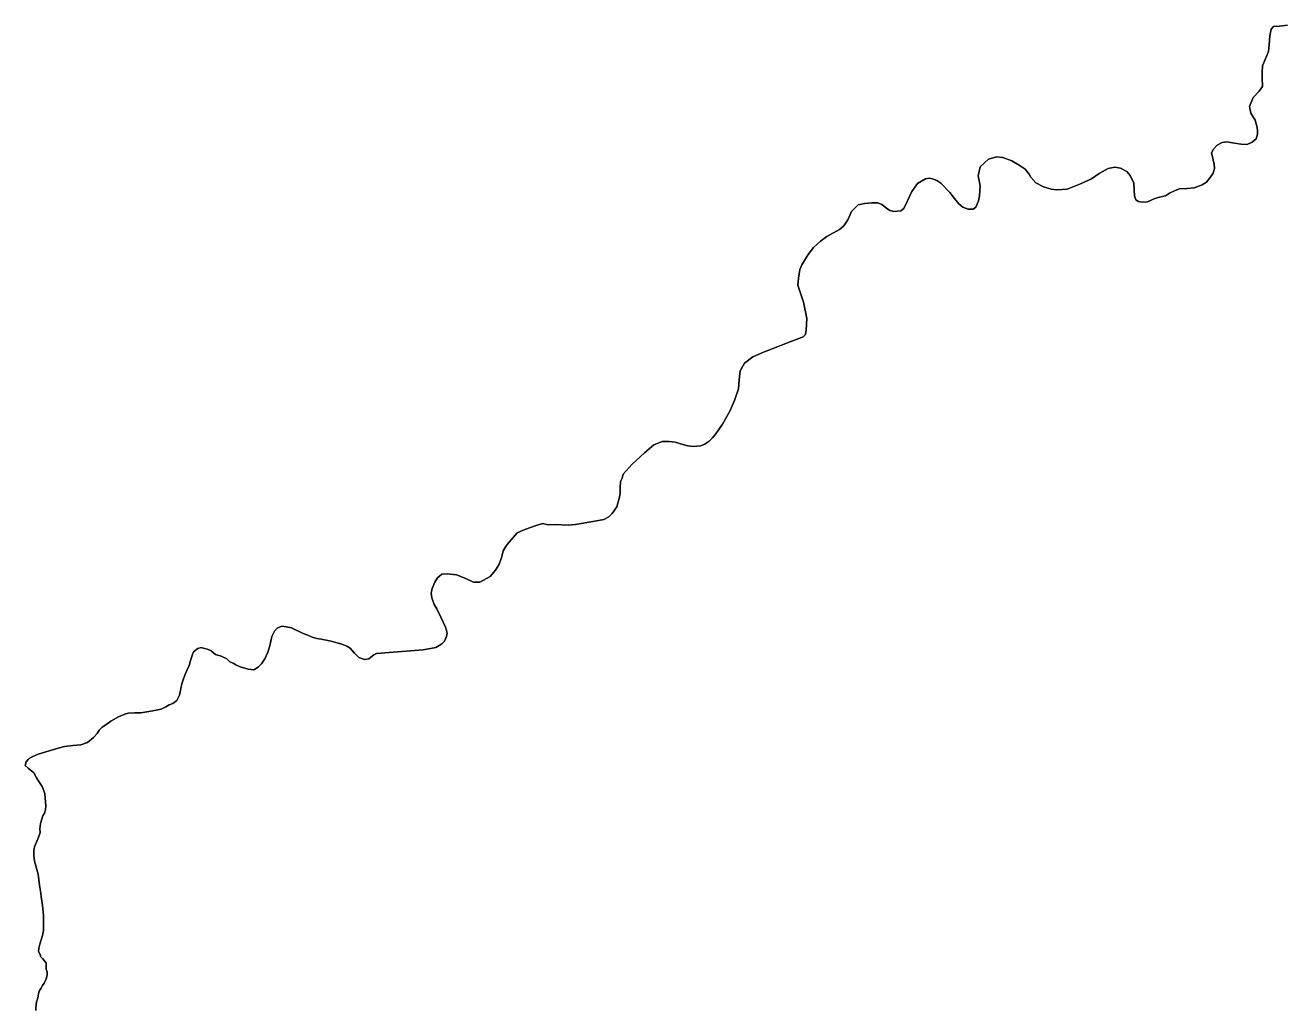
# Model space of a CAD drawing. Header units: inches. Extents: x 141448 to 685535, y 3466439 to 4099221.
# Drawn here: x 439361 to 447532, y 3803582 to 3809977 of the extents above; entities that cross this region are included whole.
import ezdxf

# ---------------------------------------------------------------- set-up
doc = ezdxf.new("R2010")
doc.units = ezdxf.units.IN
doc.header["$MEASUREMENT"] = 0
doc.layers.add('az_county', color=7, linetype='Continuous')

msp = doc.modelspace()

# ---------------------------------------------------------------- linework, layer by layer
at = {"layer": 'az_county'}
for points in [[(447557.0625, 3809977.25), (447504.5625, 3809970.5), (447466.375, 3809969.5), (447449.5625, 3809950.75), (447440.875, 3809907.25), (447436.875, 3809849.75), (447432.375, 3809805.25), (447410.78125, 3809755.25), (447394.0625, 3809712.25), (447391.46875, 3809670.75), (447392.5625, 3809633.5), (447394.65625, 3809578.5), (447373.15625, 3809548), (447332.78125, 3809507.25), (447309.875, 3809448), (447317.5625, 3809405.25), (447345.375, 3809359.25), (447359.28125, 3809312), (447362.15625, 3809290), (447361.46875, 3809269.75), (447352.15625, 3809239.25), (447326.375, 3809217.25), (447294.0625, 3809201.75), (447255.5625, 3809204.75), (447199.46875, 3809213), (447162.28125, 3809218.75), (447132.375, 3809214.5), (447098.78125, 3809198.25), (447075.375, 3809171.75), (447062.46875, 3809148.25), (447071.375, 3809110.75), (447079.78125, 3809073.5), (447082.0625, 3809046.5), (447074.65625, 3809016), (447054.375, 3808986.75), (447031.0625, 3808958.25), (447001.65625, 3808940.5), (446950.875, 3808920.5), (446904.5625, 3808917), (446854.46875, 3808913.5), (446827.5625, 3808903.75), (446790.28125, 3808886.25), (446765.15625, 3808868.75), (446724.78125, 3808859.75), (446694.875, 3808852.25), (446647.78125, 3808830.75), (446612.96875, 3808827.75), (446588.5625, 3808831.25), (446571.5625, 3808843.75), (446563.78125, 3808867.75), (446560.28125, 3808904.75), (446559.28125, 3808952), (446534.46875, 3808999.75), (446513.28125, 3809026.25), (446471.28125, 3809048.25), (446434.65625, 3809054.75), (446391.28125, 3809046.25), (446333.78125, 3809013.25), (446284.15625, 3808978.75), (446213.28125, 3808946.75), (446125.15625, 3808912.75), (446058.0625, 3808906.75), (446021.375, 3808911.25), (445972.65625, 3808926.25), (445923.375, 3808952.75), (445890.0625, 3808990), (445879.0625, 3809010.25), (445853.0625, 3809042.25), (445839.375, 3809051), (445813.46875, 3809068), (445766.5625, 3809095.25), (445708.78125, 3809116.75), (445666.0625, 3809123), (445615.96875, 3809107.25), (445561.375, 3809056.25), (445548.28125, 3808999.25), (445560.28125, 3808934.5), (445556.28125, 3808869.25), (445550.5625, 3808836.75), (445533.875, 3808795.75), (445515.5625, 3808782.25), (445483.15625, 3808782.5), (445448.46875, 3808795.5), (445422.875, 3808817), (445393.78125, 3808851.25), (445363.46875, 3808891.25), (445306.375, 3808952), (445279.65625, 3808969.25), (445252.28125, 3808979.75), (445232.0625, 3808984.25), (445207.0625, 3808979.75), (445154.46875, 3808948.25), (445116.96875, 3808897.25), (445087.375, 3808832.25), (445066.375, 3808787.25), (445045.5625, 3808770.25), (445000.96875, 3808766.25), (444974.78125, 3808773.5), (444952.875, 3808788.75), (444922.46875, 3808811.75), (444895.78125, 3808822.25), (444856.65625, 3808824.25), (444809.0625, 3808820), (444768.78125, 3808809.25), (444725.15625, 3808766), (444701.0625, 3808713.5), (444675.28125, 3808673.75), (444647.0625, 3808649.5), (444565.78125, 3808605.25), (444524.0625, 3808574.25), (444479.875, 3808532.25), (444444.875, 3808487), (444403.0625, 3808420.5), (444389.5625, 3808391.25), (444381.375, 3808333.25), (444376.875, 3808288.75), (444414.78125, 3808177.25), (444436.28125, 3808071.25), (444431.5625, 3807995.5), (444426.5625, 3807968), (444411.875, 3807953.25), (444384.375, 3807941.75), (444320.0625, 3807917.25), (444210.375, 3807875.75), (444153.875, 3807854.25), (444084.78125, 3807823.25), (444030.28125, 3807781.75), (444001.875, 3807731.25), (443995.5625, 3807673.75), (443992.15625, 3807616.25), (443966.15625, 3807540), (443935.375, 3807470.25), (443888.5625, 3807386.75), (443844.28125, 3807323.25), (443822.28125, 3807297.75), (443802.5625, 3807275.25), (443773.15625, 3807255.25), (443746.28125, 3807245), (443696.875, 3807240.75), (443662.65625, 3807244.75), (443630.375, 3807252.75), (443580.375, 3807268.75), (443541.96875, 3807273.25), (443496.875, 3807272.75), (443441.78125, 3807252.25), (443381.15625, 3807200.5), (443327.15625, 3807149.25), (443302.0625, 3807125.75), (443243.78125, 3807061), (443235.78125, 3807035.25), (443225.875, 3807012.25), (443223.78125, 3806971.75), (443223.0625, 3806940.25), (443219.28125, 3806910.75), (443202.46875, 3806849), (443171.78125, 3806804.5), (443149.0625, 3806783.25), (443118.46875, 3806766.75), (443083.65625, 3806759.75), (442932.78125, 3806733.75), (442885.15625, 3806728.75), (442843.0625, 3806732.5), (442813.15625, 3806734.25), (442757.0625, 3806731.75), (442719.28125, 3806740.25), (442670.96875, 3806725.75), (442611.65625, 3806702.75), (442590.375, 3806694.25), (442554.78125, 3806679.75), (442489.28125, 3806603.75), (442476.0625, 3806584), (442463.78125, 3806563.25), (442452.96875, 3806517.75), (442435.46875, 3806472.5), (442415.0625, 3806436.75), (442380.5625, 3806395.25), (442311.875, 3806360.25), (442272.28125, 3806358.75), (442211.375, 3806387.25), (442160.875, 3806408), (442099.875, 3806413.25), (442065.0625, 3806410.5), (442037.46875, 3806388.25), (442020.15625, 3806360.25), (442003.28125, 3806318.25), (441997.5625, 3806288.75), (442000.96875, 3806258.75), (442017.0625, 3806215.25), (442032.78125, 3806185.75), (442062.15625, 3806128.75), (442089.5625, 3806066.25), (442094.5625, 3806054.75), (442099.78125, 3806028.25), (442097.15625, 3806005.75), (442084.0625, 3805975.25), (442066.875, 3805958.25), (442059.15625, 3805954), (442026.375, 3805935.5), (441945.78125, 3805919.75), (441696.5625, 3805900), (441642.15625, 3805896.75), (441623.78125, 3805886.5), (441591.28125, 3805861.25), (441564.875, 3805857.75), (441527.78125, 3805869.5), (441499.375, 3805899.25), (441470.28125, 3805930.5), (441449.65625, 3805944), (441417.375, 3805955.75), (441392.46875, 3805962.25), (441348.0625, 3805977.25), (441283.375, 3805989.75), (441254.78125, 3805994.25), (441224.375, 3806002.5), (441195.78125, 3806014.25), (441166.5625, 3806026.75), (441088.78125, 3806063.25), (441055.78125, 3806069.75), (441027.78125, 3806073), (440997.78125, 3806061.75), (440980.46875, 3806040.25), (440973.875, 3806027.75), (440963.0625, 3806007.5), (440948.5625, 3805946.5), (440936.65625, 3805905.75), (440917.375, 3805860.75), (440904.375, 3805843), (440894.5625, 3805829.75), (440873.5625, 3805806.75), (440844.78125, 3805790.75), (440808.78125, 3805794.75), (440756.375, 3805809.75), (440728.375, 3805822.75), (440712.0625, 3805833.25), (440688.875, 3805842.75), (440670.78125, 3805862.5), (440633.0625, 3805878.75), (440596.5625, 3805890.5), (440569.28125, 3805914.5), (440544.875, 3805923.25), (440525.46875, 3805929.5), (440502.875, 3805934.75), (440480.875, 3805929.25), (440454.46875, 3805907.25), (440446.375, 3805889.75), (440433.28125, 3805851.25), (440425.0625, 3805818.5), (440410.78125, 3805785.75), (440402.65625, 3805766.25), (440387.78125, 3805730.75), (440377.0625, 3805699.25), (440370.78125, 3805669.75), (440362.375, 3805625.75), (440345.0625, 3805590), (440328.78125, 3805578.75), (440319.28125, 3805572.25), (440295.96875, 3805561.75), (440274.5625, 3805549.5), (440243.875, 3805535.25), (440188.875, 3805522.75), (440111.875, 3805511.75), (440071.5625, 3805511.25), (440028.78125, 3805508.75), (440007.375, 3805501.5), (439967.5625, 3805485.25), (439916.65625, 3805457.5), (439884.0625, 3805432.25), (439861.375, 3805417.75), (439841.78125, 3805397.75), (439827.5625, 3805376.75), (439804.78125, 3805351.5), (439765.9375, 3805318.25), (439721.84375, 3805302), (439669.34375, 3805298.75), (439616.25, 3805293), (439574.625, 3805280.5), (439488.34375, 3805254.25), (439446.125, 3805242.75), (439410.03125, 3805226.75), (439387.34375, 3805214), (439380.34375, 3805207), (439366.34375, 3805192.75), (439360.75, 3805168.25), (439379.84375, 3805151.75), (439416.4375, 3805120.25), (439434.53125, 3805088.5), (439453.125, 3805057.75), (439470.625, 3805033.25), (439489.25, 3804986), (439490.75, 3804956.75), (439494.625, 3804907.75), (439492.53125, 3804879.75), (439485.75, 3804859.75), (439476.34375, 3804841.25), (439460.125, 3804791.25), (439456.75, 3804757.25), (439457.25, 3804734), (439451.53125, 3804715), (439434.75, 3804671.25), (439421.625, 3804641.25), (439415.9375, 3804615.25), (439416.9375, 3804585.25), (439422.03125, 3804547.25), (439445.25, 3804463.25), (439453.25, 3804391.25), (439459.53125, 3804352.75), (439464.125, 3804317.25), (439473.4375, 3804260.25), (439479.625, 3804195), (439479.9375, 3804162), (439479.75, 3804138.75), (439479.4375, 3804097.25), (439473.03125, 3804063.75), (439464.84375, 3804035.75), (439455.53125, 3804009.25), (439448.53125, 3803981.25), (439448.34375, 3803960), (439460.4375, 3803937.25), (439461.125, 3803928), (439474.25, 3803914.25), (439486.9375, 3803899.75), (439497.03125, 3803883.75), (439497.75, 3803865), (439497.84375, 3803845.75), (439503.9375, 3803827.75), (439504.03125, 3803808.75), (439499.53125, 3803790.25), (439492.03125, 3803772.75), (439483.25, 3803755.75), (439473.84375, 3803739.25), (439463.75, 3803723), (439453.625, 3803706.75), (439448.34375, 3803688.75), (439444.75, 3803669.75), (439440.125, 3803651.5), (439435.25, 3803633.25), (439431.53125, 3803614.5), (439429.25, 3803595.5), (439430.75, 3803576.75)], [(439430.75, 3803576.75), (439429.25, 3803595.5), (439431.53125, 3803614.5), (439435.25, 3803633.25), (439440.125, 3803651.5), (439444.75, 3803669.75), (439448.34375, 3803688.75), (439453.625, 3803706.75), (439463.75, 3803723), (439473.84375, 3803739.25), (439483.25, 3803755.75), (439492.03125, 3803772.75), (439499.53125, 3803790.25), (439504.03125, 3803808.75), (439503.9375, 3803827.75), (439497.84375, 3803845.75), (439497.75, 3803865), (439497.03125, 3803883.75), (439486.9375, 3803899.75), (439474.25, 3803914.25), (439461.125, 3803928), (439460.4375, 3803937.25), (439448.34375, 3803960), (439448.53125, 3803981.25), (439455.53125, 3804009.25), (439464.84375, 3804035.75), (439473.03125, 3804063.75), (439479.4375, 3804097.25), (439479.75, 3804138.75), (439479.9375, 3804162), (439479.625, 3804195), (439473.4375, 3804260.25), (439464.125, 3804317.25), (439459.53125, 3804352.75), (439453.25, 3804391.25), (439445.25, 3804463.25), (439422.03125, 3804547.25), (439416.9375, 3804585.25), (439415.9375, 3804615.25), (439421.625, 3804641.25), (439434.75, 3804671.25), (439451.53125, 3804715), (439457.25, 3804734), (439456.75, 3804757.25), (439460.125, 3804791.25), (439476.34375, 3804841.25), (439485.75, 3804859.75), (439492.53125, 3804879.75), (439494.625, 3804907.75), (439490.75, 3804956.75), (439489.25, 3804986), (439470.625, 3805033.25), (439453.125, 3805057.75), (439434.53125, 3805088.5), (439416.4375, 3805120.25), (439379.84375, 3805151.75), (439360.75, 3805168.25), (439366.34375, 3805192.75), (439380.34375, 3805207), (439387.34375, 3805214), (439410.03125, 3805226.75), (439446.125, 3805242.75), (439488.34375, 3805254.25), (439574.625, 3805280.5), (439616.25, 3805293), (439669.34375, 3805298.75), (439721.84375, 3805302), (439765.9375, 3805318.25), (439804.78125, 3805351.5), (439827.5625, 3805376.75), (439841.78125, 3805397.75), (439861.375, 3805417.75), (439884.0625, 3805432.25), (439916.65625, 3805457.5), (439967.5625, 3805485.25), (440007.375, 3805501.5), (440028.78125, 3805508.75), (440071.5625, 3805511.25), (440111.875, 3805511.75), (440188.875, 3805522.75), (440243.875, 3805535.25), (440274.5625, 3805549.5), (440295.96875, 3805561.75), (440319.28125, 3805572.25), (440328.78125, 3805578.75), (440345.0625, 3805590), (440362.375, 3805625.75), (440370.78125, 3805669.75), (440377.0625, 3805699.25), (440387.78125, 3805730.75), (440402.65625, 3805766.25), (440410.78125, 3805785.75), (440425.0625, 3805818.5), (440433.28125, 3805851.25), (440446.375, 3805889.75), (440454.46875, 3805907.25), (440480.875, 3805929.25), (440502.875, 3805934.75), (440525.46875, 3805929.5), (440544.875, 3805923.25), (440569.28125, 3805914.5), (440596.5625, 3805890.5), (440633.0625, 3805878.75), (440670.78125, 3805862.5), (440688.875, 3805842.75), (440712.0625, 3805833.25), (440728.375, 3805822.75), (440756.375, 3805809.75), (440808.78125, 3805794.75), (440844.78125, 3805790.75), (440873.5625, 3805806.75), (440894.5625, 3805829.75), (440904.375, 3805843), (440917.375, 3805860.75), (440936.65625, 3805905.75), (440948.5625, 3805946.5), (440963.0625, 3806007.5), (440973.875, 3806027.75), (440980.46875, 3806040.25), (440997.78125, 3806061.75), (441027.78125, 3806073), (441055.78125, 3806069.75), (441088.78125, 3806063.25), (441166.5625, 3806026.75), (441195.78125, 3806014.25), (441224.375, 3806002.5), (441254.78125, 3805994.25), (441283.375, 3805989.75), (441348.0625, 3805977.25), (441392.46875, 3805962.25), (441417.375, 3805955.75), (441449.65625, 3805944), (441470.28125, 3805930.5), (441499.375, 3805899.25), (441527.78125, 3805869.5), (441564.875, 3805857.75), (441591.28125, 3805861.25), (441623.78125, 3805886.5), (441642.15625, 3805896.75), (441696.5625, 3805900), (441945.78125, 3805919.75), (442026.375, 3805935.5), (442059.15625, 3805954), (442066.875, 3805958.25), (442084.0625, 3805975.25), (442097.15625, 3806005.75), (442099.78125, 3806028.25), (442094.5625, 3806054.75), (442089.5625, 3806066.25), (442062.15625, 3806128.75), (442032.78125, 3806185.75), (442017.0625, 3806215.25), (442000.96875, 3806258.75), (441997.5625, 3806288.75), (442003.28125, 3806318.25), (442020.15625, 3806360.25), (442037.46875, 3806388.25), (442065.0625, 3806410.5), (442099.875, 3806413.25), (442160.875, 3806408), (442211.375, 3806387.25), (442272.28125, 3806358.75), (442311.875, 3806360.25), (442380.5625, 3806395.25), (442415.0625, 3806436.75), (442435.46875, 3806472.5), (442452.96875, 3806517.75), (442463.78125, 3806563.25), (442476.0625, 3806584), (442489.28125, 3806603.75), (442554.78125, 3806679.75), (442590.375, 3806694.25), (442611.65625, 3806702.75), (442670.96875, 3806725.75), (442719.28125, 3806740.25), (442757.0625, 3806731.75), (442813.15625, 3806734.25), (442843.0625, 3806732.5), (442885.15625, 3806728.75), (442932.78125, 3806733.75), (443083.65625, 3806759.75), (443118.46875, 3806766.75), (443149.0625, 3806783.25), (443171.78125, 3806804.5), (443202.46875, 3806849), (443219.28125, 3806910.75), (443223.0625, 3806940.25), (443223.78125, 3806971.75), (443225.875, 3807012.25), (443235.78125, 3807035.25), (443243.78125, 3807061), (443302.0625, 3807125.75), (443327.15625, 3807149.25), (443381.15625, 3807200.5), (443441.78125, 3807252.25), (443496.875, 3807272.75), (443541.96875, 3807273.25), (443580.375, 3807268.75), (443630.375, 3807252.75), (443662.65625, 3807244.75), (443696.875, 3807240.75), (443746.28125, 3807245), (443773.15625, 3807255.25), (443802.5625, 3807275.25), (443822.28125, 3807297.75), (443844.28125, 3807323.25), (443888.5625, 3807386.75), (443935.375, 3807470.25), (443966.15625, 3807540), (443992.15625, 3807616.25), (443995.5625, 3807673.75), (444001.875, 3807731.25), (444030.28125, 3807781.75), (444084.78125, 3807823.25), (444153.875, 3807854.25), (444210.375, 3807875.75), (444320.0625, 3807917.25), (444384.375, 3807941.75), (444411.875, 3807953.25), (444426.5625, 3807968), (444431.5625, 3807995.5), (444436.28125, 3808071.25), (444414.78125, 3808177.25), (444376.875, 3808288.75), (444381.375, 3808333.25), (444389.5625, 3808391.25), (444403.0625, 3808420.5), (444444.875, 3808487), (444479.875, 3808532.25), (444524.0625, 3808574.25), (444565.78125, 3808605.25), (444647.0625, 3808649.5), (444675.28125, 3808673.75), (444701.0625, 3808713.5), (444725.15625, 3808766), (444768.78125, 3808809.25), (444809.0625, 3808820), (444856.65625, 3808824.25), (444895.78125, 3808822.25), (444922.46875, 3808811.75), (444952.875, 3808788.75), (444974.78125, 3808773.5), (445000.96875, 3808766.25), (445045.5625, 3808770.25), (445066.375, 3808787.25), (445087.375, 3808832.25), (445116.96875, 3808897.25), (445154.46875, 3808948.25), (445207.0625, 3808979.75), (445232.0625, 3808984.25), (445252.28125, 3808979.75), (445279.65625, 3808969.25), (445306.375, 3808952), (445363.46875, 3808891.25), (445393.78125, 3808851.25), (445422.875, 3808817), (445448.46875, 3808795.5), (445483.15625, 3808782.5), (445515.5625, 3808782.25), (445533.875, 3808795.75), (445550.5625, 3808836.75), (445556.28125, 3808869.25), (445560.28125, 3808934.5), (445548.28125, 3808999.25), (445561.375, 3809056.25), (445615.96875, 3809107.25), (445666.0625, 3809123), (445708.78125, 3809116.75), (445766.5625, 3809095.25), (445813.46875, 3809068), (445839.375, 3809051), (445853.0625, 3809042.25), (445879.0625, 3809010.25), (445890.0625, 3808990), (445923.375, 3808952.75), (445972.65625, 3808926.25), (446021.375, 3808911.25), (446058.0625, 3808906.75), (446125.15625, 3808912.75), (446213.28125, 3808946.75), (446284.15625, 3808978.75), (446333.78125, 3809013.25), (446391.28125, 3809046.25), (446434.65625, 3809054.75), (446471.28125, 3809048.25), (446513.28125, 3809026.25), (446534.46875, 3808999.75), (446559.28125, 3808952), (446560.28125, 3808904.75), (446563.78125, 3808867.75), (446571.5625, 3808843.75), (446588.5625, 3808831.25), (446612.96875, 3808827.75), (446647.78125, 3808830.75), (446694.875, 3808852.25), (446724.78125, 3808859.75), (446765.15625, 3808868.75), (446790.28125, 3808886.25), (446827.5625, 3808903.75), (446854.46875, 3808913.5), (446904.5625, 3808917), (446950.875, 3808920.5), (447001.65625, 3808940.5), (447031.0625, 3808958.25), (447054.375, 3808986.75), (447074.65625, 3809016), (447082.0625, 3809046.5), (447079.78125, 3809073.5), (447071.375, 3809110.75), (447062.46875, 3809148.25), (447075.375, 3809171.75), (447098.78125, 3809198.25), (447132.375, 3809214.5), (447162.28125, 3809218.75), (447199.46875, 3809213), (447255.5625, 3809204.75), (447294.0625, 3809201.75), (447326.375, 3809217.25), (447352.15625, 3809239.25), (447361.46875, 3809269.75), (447362.15625, 3809290), (447359.28125, 3809312), (447345.375, 3809359.25), (447317.5625, 3809405.25), (447309.875, 3809448), (447332.78125, 3809507.25), (447373.15625, 3809548), (447394.65625, 3809578.5), (447392.5625, 3809633.5), (447391.46875, 3809670.75), (447394.0625, 3809712.25), (447410.78125, 3809755.25), (447432.375, 3809805.25), (447436.875, 3809849.75), (447440.875, 3809907.25), (447449.5625, 3809950.75), (447466.375, 3809969.5), (447504.5625, 3809970.5), (447557.0625, 3809977.25)]]:
    msp.add_lwpolyline(points, dxfattribs=at)

doc.saveas('drawing.dxf')
